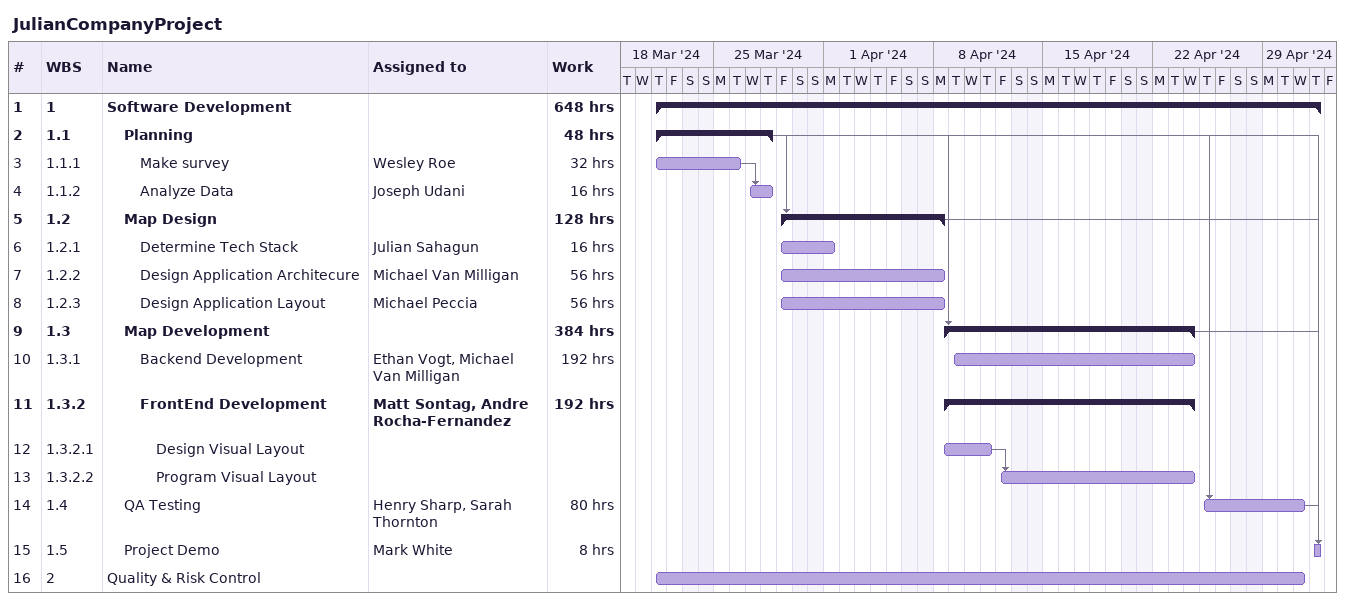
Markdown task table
JulianCompanyProject

| ID | WBS | Task | Start | Finish | Predecessors | Resources | Work (h) |
|---|---|---|---|---|---|---|---|
| 1 | 1 | **Software Development** | 2024-03-21 | 2024-05-02 |  |  | 648 |
| 2 | 1.1 | **Planning** | 2024-03-21 | 2024-03-28 |  |  | 48 |
| 3 | 1.1.1 | Make survey | 2024-03-21 | 2024-03-26 |  | Wesley Roe | 32 |
| 4 | 1.1.2 | Analyze Data | 2024-03-27 | 2024-03-28 | 3 | Joseph Udani | 16 |
| 5 | 1.2 | **Map Design** | 2024-03-29 | 2024-04-08 | 2 |  | 128 |
| 6 | 1.2.1 | Determine Tech Stack | 2024-03-29 | 2024-04-01 |  | Julian Sahagun | 16 |
| 7 | 1.2.2 | Design Application Architecure | 2024-03-29 | 2024-04-08 |  | Michael Van Milligan | 56 |
| 8 | 1.2.3 | Design Application Layout | 2024-03-29 | 2024-04-08 |  | Michael Peccia | 56 |
| 9 | 1.3 | **Map Development** | 2024-04-08 | 2024-04-24 | 2, 5 |  | 384 |
| 10 | 1.3.1 | Backend Development | 2024-04-09 | 2024-04-24 |  | Ethan Vogt, Michael Van Milligan | 192 |
| 11 | 1.3.2 | **FrontEnd Development** | 2024-04-08 | 2024-04-24 |  | Matt Sontag, Andre Rocha-Fernandez | 192 |
| 12 | 1.3.2.1 | Design Visual Layout | 2024-04-08 | 2024-04-11 |  |  |  |
| 13 | 1.3.2.2 | Program Visual Layout | 2024-04-12 | 2024-04-24 | 12 |  |  |
| 14 | 1.4 | QA Testing | 2024-04-25 | 2024-05-01 | 2, 5, 9 | Henry Sharp, Sarah Thornton | 80 |
| 15 | 1.5 | Project Demo | 2024-05-02 | 2024-05-02 | 2, 5, 9, 14 | Mark White | 8 |
| 16 | 2 | Quality & Risk Control | 2024-03-21 | 2024-05-01 |  |  |  |
